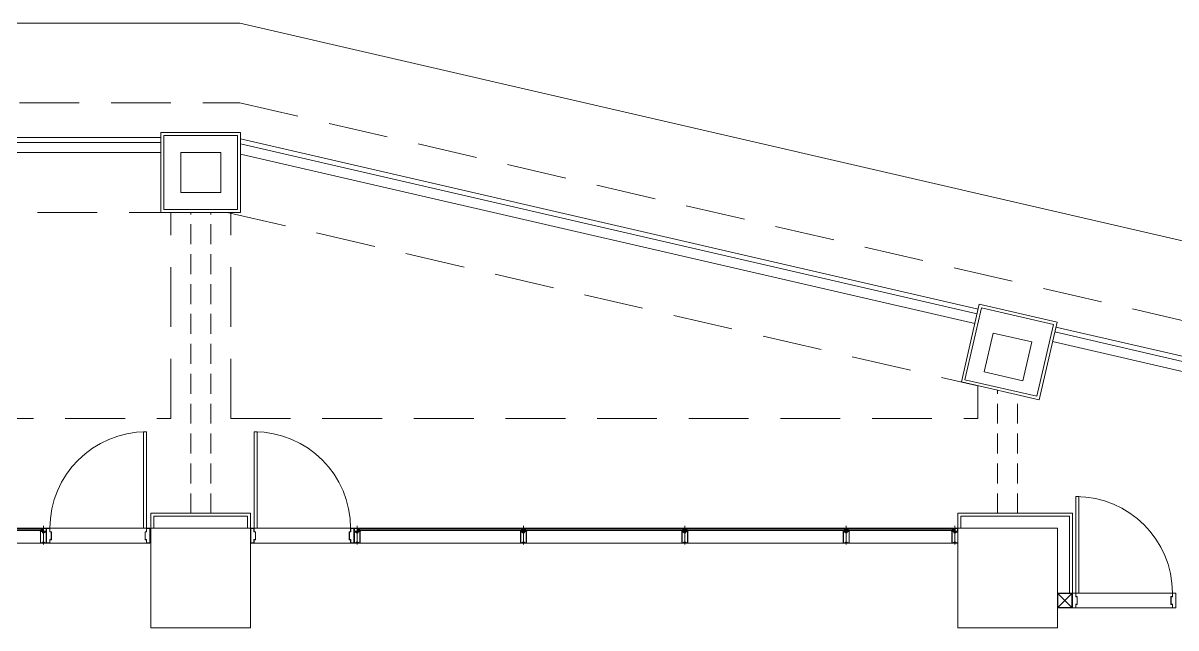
# Model space of a CAD drawing. Header units: millimetres. Extents: x 43806 to 399860, y -65551 to 59129.
# Drawn here: x 79786 to 91360, y 52945 to 59015 of the extents above; entities that cross this region are included whole.
import ezdxf

# ---------------------------------------------------------------- set-up
doc = ezdxf.new("R2010")
doc.units = ezdxf.units.MM
doc.header["$LTSCALE"] = 400
doc.header["$MEASUREMENT"] = 0
doc.linetypes.add('HID', pattern=[2.3, 1.5, -0.8])
doc.linetypes.add('광-XR-PLAN$0$HIDDEN', pattern=[0.375, 0.25, -0.125])
doc.layers.add('A', color=8, linetype='CONTINUOUS', lineweight=0)

msp = doc.modelspace()

# ---------------------------------------------------------------- linework, layer by layer
at = {"layer": 'A', "ltscale": 2}
for p, q in [((81963, 59015), (48470, 59015)), ((98620, 55169), (81963, 59015)), ((81170, 57715), (73870, 57715)), ((81370, 57315), (81370, 57715)), ((81370, 57715), (81770, 57715)), ((81770, 57715), (81770, 57315)), ((89341, 55998), (81970, 57699)), ((81770, 57315), (81370, 57315)), ((89206, 55413), (89386, 56192)), ((89242, 55435), (89409, 56157)), ((89386, 56192), (90166, 56013)), ((89409, 56157), (90130, 55990)), ((90130, 55990), (89963, 55269)), ((90166, 56013), (89986, 55233)), ((89435, 55514), (89525, 55904)), ((89525, 55904), (89914, 55814)), ((89914, 55814), (89824, 55424)), ((97220, 54179), (90121, 55818)), ((89824, 55424), (89435, 55514)), ((89986, 55233), (89206, 55413)), ((89963, 55269), (89242, 55435)), ((81070, 53945), (82070, 53945)), ((81070, 52945), (81070, 53945)), ((82070, 53945), (82070, 52945)), ((90170, 53945), (89170, 53945)), ((89170, 53945), (89170, 52945)), ((90170, 52945), (90170, 53945)), ((82070, 52945), (81070, 52945)), ((89170, 52945), (90170, 52945))]:
    msp.add_line(p, q, dxfattribs=at)
at = {"layer": 'A', "linetype": 'HID'}
for p, q in [((48470, 58215), (81961, 58215)), ((81961, 58215), (98620, 54369)), ((49570, 57115), (81836, 57115)), ((81270, 55045), (81270, 57115)), ((81836, 57115), (89370, 55375)), ((81870, 55045), (81870, 57115)), ((89370, 55045), (89370, 55375)), ((73770, 55045), (81270, 55045)), ((81870, 55045), (89370, 55045))]:
    msp.add_line(p, q, dxfattribs=at)
at = {"layer": 'A'}
for p, q in [((81170, 57115), (81170, 57915)), ((81170, 57915), (81970, 57915)), ((81200, 57145), (81200, 57885)), ((81200, 57885), (81940, 57885)), ((81940, 57885), (81940, 57145)), ((81970, 57915), (81970, 57115)), ((81170, 57865), (73870, 57865)), ((81170, 57815), (73870, 57815)), ((89375, 56144), (81970, 57853)), ((89364, 56095), (81970, 57802)), ((81970, 57115), (81170, 57115)), ((81940, 57145), (81200, 57145)), ((97220, 54281), (90143, 55915)), ((97220, 54333), (90154, 55964)), ((80994, 53945), (80994, 54913)), ((80994, 54913), (81024, 54913)), ((81024, 54913), (81024, 53945)), ((82136, 54913), (82106, 54913)), ((82106, 54913), (82106, 53945)), ((82136, 53945), (82136, 54913)), ((90386, 54263), (90356, 54263)), ((90356, 54263), (90356, 53295)), ((90386, 53295), (90386, 54263)), ((82070, 54095), (81070, 54095)), ((81070, 54095), (81070, 53945)), ((82040, 54065), (81100, 54065)), ((81100, 54065), (81100, 53945)), ((82040, 53945), (82040, 54065)), ((82070, 53945), (82070, 54095)), ((89170, 53945), (89170, 54095)), ((89170, 54095), (90320, 54095)), ((89200, 53945), (89200, 54065)), ((89200, 54065), (90290, 54065)), ((90290, 54065), (90290, 53295)), ((90320, 54095), (90320, 53295)), ((79969, 53945), (74022, 53945)), ((79969, 53939), (74023, 53939)), ((79968, 53927), (79968, 53939)), ((79979, 53939), (79968, 53939)), ((79970, 53938), (79968, 53938)), ((79968, 53927), (79968, 53938)), ((79979, 53945), (79969, 53945)), ((79970, 53938), (79973, 53937)), ((79971, 53939), (79974, 53937)), ((79973, 53928), (79973, 53937)), ((79974, 53928), (79974, 53937)), ((79979, 53945), (79980, 53944)), ((79979, 53939), (79980, 53940)), ((79980, 53940), (79980, 53944)), ((79987, 53940), (79980, 53920)), ((79987, 53921), (79980, 53940)), ((79987, 53940), (79980, 53940)), ((79980, 53940), (79980, 53920)), ((79987, 53921), (79987, 53945)), ((79987, 53945), (80020, 53945)), ((79987, 53920), (79987, 53940)), ((79989, 53943), (80018, 53943)), ((79989, 53920), (79989, 53943)), ((79989, 53937), (79989, 53916)), ((79990, 53783), (79990, 53969)), ((79992, 53916), (79992, 53937)), ((80018, 53943), (80018, 53916)), ((80020, 53945), (80020, 53914)), ((80056, 53945), (80020, 53945)), ((80020, 53945), (80020, 53795)), ((80054, 53943), (80022, 53943)), ((80022, 53943), (80022, 53797)), ((80054, 53908), (80054, 53943)), ((80056, 53945), (80994, 53945)), ((80056, 53910), (80056, 53945)), ((81024, 53945), (80994, 53945)), ((81024, 53910), (81024, 53945)), ((81024, 53945), (81060, 53945)), ((81026, 53908), (81026, 53943)), ((81026, 53943), (81058, 53943)), ((81058, 53943), (81058, 53797)), ((81060, 53945), (81060, 53795)), ((82106, 53945), (82070, 53945)), ((82070, 53945), (82070, 53795)), ((82104, 53943), (82072, 53943)), ((82072, 53943), (82072, 53797)), ((82104, 53908), (82104, 53943)), ((82106, 53945), (82136, 53945)), ((82106, 53910), (82106, 53945)), ((83074, 53945), (82136, 53945)), ((83074, 53910), (83074, 53945)), ((83074, 53945), (83110, 53945)), ((83076, 53908), (83076, 53943)), ((83076, 53943), (83108, 53943)), ((83108, 53943), (83108, 53797)), ((83144, 53945), (83110, 53945)), ((83110, 53945), (83110, 53914)), ((83110, 53945), (83110, 53795)), ((83142, 53943), (83112, 53943)), ((83112, 53943), (83112, 53916)), ((83139, 53916), (83139, 53937)), ((83140, 53783), (83140, 53969)), ((83142, 53920), (83142, 53943)), ((83142, 53937), (83142, 53916)), ((83144, 53921), (83144, 53945)), ((83144, 53940), (83151, 53920)), ((83144, 53921), (83151, 53940)), ((83144, 53920), (83144, 53940)), ((83144, 53940), (83151, 53940)), ((83152, 53945), (83151, 53944)), ((83151, 53940), (83151, 53944)), ((83152, 53939), (83151, 53940)), ((83151, 53940), (83151, 53920)), ((83152, 53945), (83162, 53945)), ((83152, 53939), (83163, 53939)), ((83160, 53939), (83157, 53937)), ((83160, 53938), (83157, 53937)), ((83157, 53928), (83157, 53937)), ((83157, 53928), (83157, 53937)), ((83160, 53938), (83162, 53938)), ((83162, 53945), (89119, 53945)), ((83162, 53939), (89118, 53939)), ((83162, 53927), (83162, 53938)), ((83163, 53927), (83163, 53939)), ((84802, 53945), (84780, 53945)), ((84802, 53939), (84780, 53939)), ((84791, 53927), (84791, 53939)), ((84791, 53927), (84791, 53938)), ((84793, 53938), (84791, 53938)), ((84793, 53938), (84796, 53937)), ((84794, 53939), (84797, 53937)), ((84796, 53928), (84796, 53937)), ((84797, 53928), (84797, 53937)), ((84802, 53945), (84803, 53944)), ((84802, 53939), (84803, 53940)), ((84803, 53940), (84803, 53944)), ((84809, 53916), (84809, 53942)), ((84810, 53783), (84810, 53969)), ((84812, 53942), (84812, 53916)), ((84819, 53945), (84818, 53944)), ((84818, 53940), (84818, 53944)), ((84819, 53939), (84818, 53940)), ((84819, 53945), (84840, 53945)), ((84819, 53939), (84840, 53939)), ((84827, 53939), (84824, 53937)), ((84827, 53938), (84824, 53937)), ((84824, 53928), (84824, 53937)), ((84824, 53928), (84824, 53937)), ((84827, 53938), (84829, 53938)), ((84829, 53927), (84829, 53938)), ((84830, 53927), (84830, 53939)), ((86422, 53945), (86400, 53945)), ((86422, 53939), (86400, 53939)), ((86411, 53927), (86411, 53939)), ((86411, 53927), (86411, 53938)), ((86413, 53938), (86411, 53938)), ((86413, 53938), (86416, 53937)), ((86414, 53939), (86417, 53937)), ((86416, 53928), (86416, 53937)), ((86417, 53928), (86417, 53937)), ((86422, 53945), (86423, 53944)), ((86422, 53939), (86423, 53940)), ((86423, 53940), (86423, 53944)), ((86429, 53916), (86429, 53942)), ((86430, 53783), (86430, 53969)), ((86432, 53942), (86432, 53916)), ((86439, 53945), (86438, 53944)), ((86438, 53940), (86438, 53944)), ((86439, 53939), (86438, 53940)), ((86439, 53945), (86460, 53945)), ((86439, 53939), (86460, 53939)), ((86447, 53939), (86444, 53937)), ((86447, 53938), (86444, 53937)), ((86444, 53928), (86444, 53937)), ((86444, 53928), (86444, 53937)), ((86447, 53938), (86449, 53938)), ((86449, 53927), (86449, 53938)), ((86450, 53927), (86450, 53939)), ((88042, 53945), (88020, 53945)), ((88042, 53939), (88020, 53939)), ((88031, 53927), (88031, 53939)), ((88031, 53927), (88031, 53938)), ((88033, 53938), (88031, 53938)), ((88033, 53938), (88036, 53937)), ((88034, 53939), (88037, 53937)), ((88036, 53928), (88036, 53937)), ((88037, 53928), (88037, 53937)), ((88042, 53945), (88043, 53944)), ((88042, 53939), (88043, 53940)), ((88043, 53940), (88043, 53944)), ((88049, 53916), (88049, 53942)), ((88050, 53783), (88050, 53969)), ((88052, 53942), (88052, 53916)), ((88059, 53945), (88058, 53944)), ((88058, 53940), (88058, 53944)), ((88059, 53939), (88058, 53940)), ((88059, 53945), (88080, 53945)), ((88059, 53939), (88080, 53939)), ((88067, 53939), (88064, 53937)), ((88067, 53938), (88064, 53937)), ((88064, 53928), (88064, 53937)), ((88064, 53928), (88064, 53937)), ((88067, 53938), (88069, 53938)), ((88069, 53927), (88069, 53938)), ((88070, 53927), (88070, 53939)), ((89118, 53927), (89118, 53939)), ((89129, 53939), (89118, 53939)), ((89120, 53938), (89118, 53938)), ((89118, 53927), (89118, 53938)), ((89129, 53945), (89119, 53945)), ((89120, 53938), (89123, 53937)), ((89121, 53939), (89124, 53937)), ((89123, 53928), (89123, 53937)), ((89124, 53928), (89124, 53937)), ((89129, 53945), (89130, 53944)), ((89129, 53939), (89130, 53940)), ((89130, 53940), (89130, 53944)), ((89137, 53940), (89130, 53920)), ((89137, 53921), (89130, 53940)), ((89137, 53940), (89130, 53940)), ((89130, 53940), (89130, 53920)), ((89137, 53921), (89137, 53945)), ((89137, 53945), (89170, 53945)), ((89137, 53920), (89137, 53940)), ((89139, 53943), (89168, 53943)), ((89139, 53920), (89139, 53943)), ((89139, 53937), (89139, 53916)), ((89140, 53783), (89140, 53969)), ((89142, 53916), (89142, 53937)), ((89168, 53943), (89168, 53916)), ((89170, 53945), (89170, 53914)), ((79969, 53921), (74022, 53921)), ((79969, 53927), (74023, 53927)), ((79987, 53914), (79960, 53914)), ((79960, 53914), (79960, 53795)), ((79962, 53798), (79962, 53911)), ((79963, 53912), (79980, 53912)), ((79968, 53930), (79968, 53930)), ((79970, 53927), (79968, 53927)), ((79979, 53927), (79968, 53927)), ((79969, 53921), (79969, 53914)), ((79979, 53921), (79969, 53921)), ((79969, 53914), (79979, 53914)), ((79970, 53927), (79973, 53928)), ((79971, 53927), (79974, 53928)), ((79980, 53926), (79979, 53927)), ((79979, 53921), (79980, 53922)), ((79979, 53914), (79979, 53921)), ((79980, 53922), (79980, 53926)), ((79980, 53920), (79987, 53920)), ((79981, 53911), (79981, 53900)), ((79982, 53899), (79986, 53899)), ((79983, 53901), (79983, 53912)), ((79983, 53912), (79997, 53912)), ((79986, 53901), (79983, 53901)), ((79986, 53926), (79986, 53926)), ((79986, 53926), (79986, 53926)), ((79986, 53926), (79986, 53926)), ((79986, 53926), (79986, 53926)), ((79986, 53926), (79986, 53926)), ((79986, 53926), (79986, 53926)), ((79986, 53926), (79986, 53926)), ((79986, 53926), (79986, 53926)), ((79986, 53926), (79986, 53926)), ((79986, 53926), (79986, 53926)), ((79986, 53926), (79986, 53926)), ((79986, 53926), (79986, 53926)), ((79986, 53926), (79986, 53926)), ((79986, 53926), (79986, 53926)), ((79986, 53926), (79986, 53926)), ((79986, 53926), (79986, 53926)), ((79986, 53926), (79986, 53926)), ((79986, 53926), (79986, 53926)), ((79986, 53926), (79986, 53926)), ((79986, 53926), (79986, 53926)), ((79986, 53926), (79986, 53926)), ((79986, 53926), (79986, 53926)), ((79986, 53926), (79986, 53926)), ((79986, 53926), (79986, 53926)), ((79986, 53926), (79986, 53926)), ((79986, 53926), (79986, 53926)), ((79986, 53926), (79986, 53926)), ((79986, 53926), (79986, 53926)), ((79986, 53926), (79986, 53926)), ((79986, 53926), (79986, 53926)), ((79986, 53926), (79986, 53926)), ((79986, 53926), (79986, 53926)), ((79986, 53926), (79986, 53926)), ((79986, 53926), (79986, 53926)), ((79986, 53926), (79986, 53926)), ((79986, 53926), (79986, 53926)), ((79986, 53926), (79986, 53926)), ((79986, 53926), (79986, 53925)), ((79986, 53925), (79986, 53925)), ((79986, 53925), (79986, 53925)), ((79986, 53925), (79986, 53925)), ((79986, 53925), (79986, 53925)), ((79986, 53925), (79986, 53925)), ((79986, 53925), (79986, 53925)), ((79986, 53925), (79986, 53925)), ((79986, 53925), (79986, 53925)), ((79986, 53925), (79986, 53925)), ((79986, 53925), (79986, 53925)), ((79986, 53925), (79986, 53925)), ((79986, 53925), (79986, 53925)), ((79986, 53925), (79986, 53925)), ((79986, 53925), (79986, 53925)), ((79986, 53925), (79986, 53925)), ((79986, 53925), (79986, 53925)), ((79986, 53925), (79986, 53925)), ((79986, 53925), (79986, 53925)), ((79986, 53925), (79986, 53925)), ((79986, 53925), (79986, 53925)), ((79986, 53925), (79986, 53925)), ((79986, 53925), (79986, 53925)), ((79986, 53925), (79986, 53925)), ((79986, 53925), (79986, 53925)), ((79986, 53925), (79986, 53925)), ((79986, 53925), (79986, 53925)), ((79986, 53925), (79986, 53925)), ((79986, 53925), (79986, 53925)), ((79986, 53925), (79986, 53925)), ((79986, 53925), (79986, 53925)), ((79986, 53925), (79986, 53925)), ((79986, 53925), (79986, 53925)), ((79986, 53925), (79986, 53925)), ((79986, 53925), (79986, 53925)), ((79986, 53925), (79986, 53925)), ((79986, 53925), (79986, 53925)), ((79986, 53925), (79986, 53925)), ((79986, 53925), (79986, 53925)), ((79986, 53925), (79986, 53925)), ((79986, 53925), (79986, 53925)), ((79986, 53925), (79986, 53925)), ((79986, 53925), (79986, 53925)), ((79986, 53925), (79986, 53925)), ((79986, 53925), (79986, 53925)), ((79986, 53925), (79986, 53925)), ((79986, 53925), (79986, 53925)), ((79986, 53925), (79986, 53925)), ((79986, 53925), (79986, 53925)), ((79986, 53925), (79986, 53925)), ((79986, 53925), (79986, 53925)), ((79986, 53925), (79986, 53925)), ((79986, 53925), (79986, 53925)), ((79986, 53925), (79986, 53925)), ((79986, 53925), (79986, 53925)), ((79986, 53925), (79986, 53925)), ((79986, 53925), (79986, 53925)), ((79986, 53925), (79986, 53925)), ((79986, 53925), (79986, 53925)), ((79986, 53925), (79986, 53925)), ((79986, 53925), (79986, 53925)), ((79986, 53925), (79986, 53925)), ((79986, 53925), (79986, 53925)), ((79986, 53925), (79986, 53925)), ((79986, 53925), (79986, 53925)), ((79986, 53925), (79986, 53925)), ((79986, 53925), (79986, 53925)), ((79986, 53925), (79986, 53925)), ((79986, 53925), (79986, 53925)), ((79986, 53925), (79986, 53925)), ((79986, 53925), (79986, 53925)), ((79986, 53925), (79986, 53925)), ((79986, 53925), (79986, 53925)), ((79986, 53925), (79986, 53925)), ((79986, 53925), (79986, 53925)), ((79986, 53925), (79986, 53925)), ((79986, 53925), (79986, 53925)), ((79986, 53925), (79986, 53925)), ((79986, 53925), (79986, 53925)), ((79986, 53925), (79986, 53925)), ((79986, 53925), (79986, 53925)), ((79986, 53925), (79986, 53925)), ((79986, 53925), (79986, 53925)), ((79986, 53925), (79986, 53925)), ((79986, 53925), (79986, 53925)), ((79986, 53925), (79986, 53925)), ((79986, 53925), (79986, 53925)), ((79986, 53925), (79986, 53925)), ((79986, 53925), (79986, 53925)), ((79986, 53925), (79986, 53925)), ((79986, 53925), (79986, 53925)), ((79986, 53925), (79986, 53925)), ((79986, 53925), (79986, 53925)), ((79986, 53925), (79986, 53925)), ((79986, 53925), (79986, 53925)), ((79986, 53925), (79986, 53925)), ((79986, 53925), (79986, 53925)), ((79986, 53925), (79986, 53925)), ((79986, 53925), (79986, 53925)), ((79986, 53925), (79986, 53925)), ((79986, 53925), (79986, 53925)), ((79986, 53925), (79986, 53925)), ((79986, 53925), (79986, 53925)), ((79986, 53925), (79986, 53925)), ((79986, 53925), (79986, 53925)), ((79986, 53925), (79986, 53925)), ((79986, 53925), (79986, 53924)), ((79986, 53924), (79986, 53924)), ((79986, 53924), (79986, 53924)), ((79986, 53924), (79986, 53924)), ((79986, 53924), (79986, 53924)), ((79986, 53924), (79986, 53924)), ((79986, 53924), (79986, 53924)), ((79986, 53924), (79986, 53924)), ((79986, 53924), (79986, 53924)), ((79986, 53924), (79986, 53924)), ((79986, 53924), (79986, 53924)), ((79986, 53924), (79986, 53924)), ((79986, 53924), (79986, 53924)), ((79986, 53924), (79986, 53924)), ((79986, 53924), (79986, 53924)), ((79986, 53924), (79986, 53924)), ((79986, 53924), (79986, 53924)), ((79986, 53924), (79986, 53924)), ((79986, 53924), (79986, 53924)), ((79986, 53924), (79986, 53924)), ((79986, 53924), (79986, 53924)), ((79986, 53924), (79986, 53924)), ((79986, 53924), (79986, 53924)), ((79986, 53924), (79986, 53924)), ((79986, 53924), (79986, 53924)), ((79986, 53924), (79986, 53924)), ((79986, 53924), (79986, 53924)), ((79986, 53924), (79986, 53924)), ((79986, 53924), (79986, 53924)), ((79986, 53924), (79986, 53924)), ((79986, 53924), (79986, 53924)), ((79986, 53924), (79986, 53924)), ((79986, 53924), (79986, 53924)), ((79986, 53924), (79986, 53924)), ((79986, 53924), (79986, 53924)), ((79986, 53924), (79986, 53924)), ((79986, 53924), (79986, 53924)), ((79986, 53924), (79986, 53924)), ((79986, 53924), (79986, 53924)), ((79986, 53924), (79986, 53924)), ((79986, 53924), (79986, 53924)), ((79986, 53924), (79986, 53924)), ((79986, 53924), (79986, 53924)), ((79986, 53924), (79986, 53924)), ((79986, 53924), (79986, 53924)), ((79986, 53924), (79986, 53924)), ((79986, 53924), (79986, 53924)), ((79986, 53899), (79986, 53901)), ((79987, 53927), (79987, 53923)), ((79987, 53926), (79993, 53926)), ((79987, 53924), (79993, 53924)), ((79987, 53920), (79989, 53920)), ((79989, 53920), (79989, 53920)), ((79995, 53925), (79993, 53926)), ((79993, 53924), (79995, 53925)), ((80020, 53914), (79994, 53914)), ((79997, 53901), (79994, 53901)), ((79994, 53901), (79994, 53899)), ((79994, 53899), (79998, 53899)), ((79997, 53912), (79997, 53901)), ((79999, 53914), (79999, 53916)), ((80018, 53916), (79999, 53916)), ((80020, 53914), (79999, 53914)), ((79999, 53900), (79999, 53911)), ((80000, 53912), (80009, 53912)), ((80010, 53908), (80000, 53904)), ((80000, 53904), (80000, 53902)), ((80001, 53904), (80009, 53907)), ((80001, 53902), (80001, 53904)), ((80009, 53907), (80011, 53905)), ((80010, 53911), (80010, 53908)), ((80010, 53908), (80011, 53907)), ((80011, 53907), (80010, 53908)), ((80011, 53907), (80013, 53908)), ((80013, 53908), (80011, 53907)), ((80011, 53905), (80013, 53907)), ((80013, 53908), (80013, 53911)), ((80020, 53908), (80013, 53908)), ((80013, 53907), (80018, 53907)), ((80014, 53912), (80017, 53912)), ((80018, 53911), (80018, 53908)), ((80018, 53908), (80020, 53908)), ((80019, 53907), (80019, 53798)), ((80020, 53908), (80020, 53914)), ((80020, 53797), (80020, 53908)), ((80068, 53908), (80054, 53908)), ((80054, 53797), (80054, 53832)), ((80054, 53832), (80068, 53832)), ((80070, 53910), (80056, 53910)), ((80056, 53795), (80056, 53830)), ((80056, 53830), (80070, 53830)), ((80068, 53832), (80068, 53908)), ((80070, 53830), (80070, 53910)), ((81010, 53830), (81010, 53910)), ((81010, 53910), (81024, 53910)), ((81024, 53830), (81010, 53830)), ((81012, 53832), (81012, 53908)), ((81012, 53908), (81026, 53908)), ((81026, 53832), (81012, 53832)), ((81024, 53795), (81024, 53830)), ((81026, 53797), (81026, 53832)), ((82118, 53908), (82104, 53908)), ((82104, 53797), (82104, 53832)), ((82104, 53832), (82118, 53832)), ((82120, 53910), (82106, 53910)), ((82106, 53795), (82106, 53830)), ((82106, 53830), (82120, 53830)), ((82118, 53832), (82118, 53908)), ((82120, 53830), (82120, 53910)), ((83060, 53830), (83060, 53910)), ((83060, 53910), (83074, 53910)), ((83074, 53830), (83060, 53830)), ((83062, 53832), (83062, 53908)), ((83062, 53908), (83076, 53908)), ((83076, 53832), (83062, 53832)), ((83074, 53795), (83074, 53830)), ((83076, 53797), (83076, 53832)), ((83110, 53908), (83110, 53914)), ((83110, 53914), (83137, 53914)), ((83110, 53914), (83131, 53914)), ((83112, 53908), (83110, 53908)), ((83110, 53797), (83110, 53908)), ((83110, 53908), (83118, 53908)), ((83112, 53916), (83131, 53916)), ((83112, 53911), (83112, 53908)), ((83117, 53907), (83112, 53907)), ((83112, 53907), (83112, 53798)), ((83117, 53912), (83113, 53912)), ((83119, 53905), (83117, 53907)), ((83118, 53908), (83118, 53911)), ((83119, 53907), (83118, 53908)), ((83118, 53908), (83119, 53907)), ((83121, 53908), (83119, 53907)), ((83119, 53907), (83121, 53908)), ((83121, 53907), (83119, 53905)), ((83121, 53911), (83121, 53908)), ((83121, 53908), (83131, 53904)), ((83130, 53904), (83121, 53907)), ((83130, 53912), (83122, 53912)), ((83130, 53902), (83130, 53904)), ((83131, 53914), (83131, 53916)), ((83131, 53900), (83131, 53911)), ((83131, 53904), (83131, 53902)), ((83136, 53899), (83132, 53899)), ((83147, 53912), (83133, 53912)), ((83133, 53912), (83133, 53901)), ((83133, 53901), (83136, 53901)), ((83135, 53925), (83137, 53926)), ((83137, 53924), (83135, 53925)), ((83136, 53901), (83136, 53899)), ((83144, 53926), (83137, 53926)), ((83144, 53924), (83137, 53924)), ((83142, 53920), (83142, 53920)), ((83144, 53920), (83142, 53920)), ((83144, 53927), (83144, 53923)), ((83145, 53926), (83144, 53926)), ((83144, 53926), (83144, 53926)), ((83144, 53926), (83144, 53926)), ((83144, 53926), (83144, 53926)), ((83144, 53926), (83144, 53926)), ((83144, 53926), (83144, 53926)), ((83144, 53926), (83144, 53926)), ((83144, 53926), (83144, 53926)), ((83144, 53926), (83144, 53926)), ((83144, 53926), (83144, 53926)), ((83144, 53926), (83144, 53926)), ((83144, 53926), (83144, 53926)), ((83144, 53926), (83144, 53926)), ((83144, 53926), (83144, 53926)), ((83144, 53926), (83144, 53926)), ((83144, 53926), (83144, 53926)), ((83144, 53926), (83144, 53926)), ((83144, 53926), (83144, 53926)), ((83144, 53926), (83144, 53926)), ((83144, 53926), (83144, 53926)), ((83144, 53926), (83144, 53926)), ((83144, 53926), (83144, 53926)), ((83144, 53926), (83144, 53926)), ((83144, 53926), (83144, 53926)), ((83144, 53926), (83144, 53926)), ((83144, 53926), (83144, 53926)), ((83144, 53926), (83144, 53926)), ((83144, 53926), (83144, 53926)), ((83144, 53926), (83144, 53926)), ((83144, 53926), (83144, 53926)), ((83144, 53926), (83144, 53926)), ((83144, 53926), (83144, 53926)), ((83144, 53926), (83144, 53926)), ((83144, 53926), (83144, 53926)), ((83144, 53926), (83144, 53926)), ((83144, 53926), (83144, 53926)), ((83144, 53926), (83144, 53926)), ((83144, 53926), (83144, 53925)), ((83144, 53925), (83144, 53925)), ((83144, 53925), (83144, 53925)), ((83144, 53925), (83144, 53925)), ((83144, 53925), (83144, 53925)), ((83144, 53925), (83144, 53925)), ((83144, 53925), (83144, 53925)), ((83144, 53925), (83144, 53925)), ((83144, 53925), (83144, 53925)), ((83144, 53925), (83144, 53925)), ((83144, 53925), (83144, 53925)), ((83144, 53925), (83144, 53925)), ((83144, 53925), (83144, 53925)), ((83144, 53925), (83144, 53925)), ((83144, 53925), (83144, 53925)), ((83144, 53925), (83144, 53925)), ((83144, 53925), (83144, 53925)), ((83144, 53925), (83144, 53925)), ((83144, 53925), (83144, 53925)), ((83144, 53925), (83144, 53925)), ((83144, 53925), (83144, 53925)), ((83144, 53925), (83144, 53925)), ((83144, 53925), (83144, 53925)), ((83144, 53925), (83144, 53925)), ((83144, 53925), (83144, 53925)), ((83144, 53925), (83144, 53925)), ((83144, 53925), (83144, 53925)), ((83144, 53925), (83144, 53925)), ((83144, 53925), (83144, 53925)), ((83144, 53925), (83144, 53925)), ((83144, 53925), (83144, 53925)), ((83144, 53925), (83144, 53925)), ((83144, 53925), (83144, 53925)), ((83144, 53925), (83144, 53925)), ((83144, 53925), (83144, 53925)), ((83144, 53925), (83144, 53925)), ((83144, 53925), (83144, 53925)), ((83144, 53925), (83144, 53925)), ((83144, 53925), (83144, 53925)), ((83144, 53925), (83144, 53925)), ((83144, 53925), (83144, 53925)), ((83144, 53925), (83144, 53925)), ((83144, 53925), (83144, 53925)), ((83144, 53925), (83144, 53925)), ((83144, 53925), (83144, 53925)), ((83144, 53925), (83144, 53925)), ((83144, 53925), (83144, 53925)), ((83144, 53925), (83144, 53925)), ((83144, 53925), (83144, 53925)), ((83144, 53925), (83144, 53925)), ((83144, 53925), (83144, 53925)), ((83144, 53925), (83144, 53925)), ((83144, 53925), (83144, 53925)), ((83144, 53925), (83144, 53925)), ((83144, 53925), (83144, 53925)), ((83144, 53925), (83144, 53925)), ((83144, 53925), (83144, 53925)), ((83144, 53925), (83144, 53925)), ((83144, 53925), (83144, 53925)), ((83144, 53925), (83144, 53925)), ((83144, 53925), (83144, 53925)), ((83144, 53925), (83144, 53925)), ((83144, 53925), (83144, 53925)), ((83144, 53925), (83144, 53925)), ((83144, 53925), (83144, 53925)), ((83144, 53925), (83144, 53925)), ((83144, 53925), (83144, 53925)), ((83144, 53925), (83144, 53925)), ((83144, 53925), (83144, 53925)), ((83144, 53925), (83144, 53925)), ((83144, 53925), (83144, 53925)), ((83144, 53925), (83144, 53925)), ((83144, 53925), (83144, 53925)), ((83144, 53925), (83144, 53925)), ((83144, 53925), (83144, 53925)), ((83144, 53925), (83144, 53925)), ((83144, 53925), (83144, 53925)), ((83144, 53925), (83144, 53925)), ((83144, 53925), (83144, 53925)), ((83144, 53925), (83144, 53925)), ((83144, 53925), (83144, 53925)), ((83144, 53925), (83144, 53925)), ((83144, 53925), (83144, 53925)), ((83144, 53925), (83144, 53925)), ((83144, 53925), (83144, 53925)), ((83144, 53925), (83144, 53925)), ((83144, 53925), (83144, 53925)), ((83144, 53925), (83144, 53925)), ((83144, 53925), (83144, 53925)), ((83144, 53925), (83144, 53925)), ((83144, 53925), (83144, 53925)), ((83144, 53925), (83144, 53925)), ((83144, 53925), (83144, 53925)), ((83144, 53925), (83144, 53925)), ((83144, 53925), (83144, 53925)), ((83144, 53925), (83144, 53925)), ((83144, 53925), (83144, 53925)), ((83144, 53925), (83144, 53925)), ((83144, 53925), (83144, 53925)), ((83144, 53925), (83144, 53925)), ((83144, 53925), (83144, 53925)), ((83144, 53925), (83144, 53925)), ((83144, 53925), (83144, 53925)), ((83144, 53925), (83144, 53925)), ((83144, 53925), (83144, 53925)), ((83144, 53925), (83144, 53925)), ((83144, 53925), (83144, 53924)), ((83144, 53924), (83144, 53924)), ((83144, 53924), (83144, 53924)), ((83144, 53924), (83144, 53924)), ((83144, 53924), (83144, 53924)), ((83144, 53924), (83144, 53924)), ((83144, 53924), (83144, 53924)), ((83144, 53924), (83144, 53924)), ((83144, 53924), (83144, 53924)), ((83144, 53924), (83144, 53924)), ((83144, 53924), (83144, 53924)), ((83144, 53924), (83144, 53924)), ((83144, 53924), (83144, 53924)), ((83144, 53924), (83144, 53924)), ((83144, 53924), (83144, 53924)), ((83144, 53924), (83144, 53924)), ((83144, 53924), (83144, 53924)), ((83144, 53924), (83144, 53924)), ((83144, 53924), (83144, 53924)), ((83144, 53924), (83144, 53924)), ((83144, 53924), (83144, 53924)), ((83144, 53924), (83144, 53924)), ((83144, 53924), (83144, 53924)), ((83144, 53924), (83144, 53924)), ((83144, 53924), (83144, 53924)), ((83144, 53924), (83144, 53924)), ((83144, 53924), (83144, 53924)), ((83144, 53924), (83144, 53924)), ((83144, 53924), (83144, 53924)), ((83144, 53924), (83144, 53924)), ((83144, 53924), (83144, 53924)), ((83144, 53924), (83144, 53924)), ((83144, 53924), (83144, 53924)), ((83144, 53924), (83144, 53924)), ((83144, 53924), (83144, 53924)), ((83144, 53924), (83144, 53924)), ((83144, 53924), (83144, 53924)), ((83144, 53924), (83144, 53924)), ((83144, 53924), (83144, 53924)), ((83144, 53924), (83144, 53924)), ((83144, 53924), (83144, 53924)), ((83144, 53924), (83144, 53924)), ((83144, 53924), (83144, 53924)), ((83144, 53924), (83144, 53924)), ((83144, 53924), (83144, 53924)), ((83144, 53924), (83144, 53924)), ((83144, 53924), (83145, 53924)), ((83151, 53920), (83144, 53920)), ((83144, 53914), (83170, 53914)), ((83144, 53899), (83144, 53901)), ((83144, 53901), (83147, 53901)), ((83148, 53899), (83144, 53899)), ((83147, 53901), (83147, 53912)), ((83149, 53911), (83149, 53900)), ((83167, 53912), (83150, 53912)), ((83151, 53926), (83152, 53927)), ((83151, 53922), (83151, 53926)), ((83152, 53921), (83151, 53922)), ((83152, 53927), (83163, 53927)), ((83152, 53914), (83152, 53921)), ((83152, 53921), (83162, 53921)), ((83162, 53914), (83152, 53914)), ((83160, 53927), (83157, 53928)), ((83160, 53927), (83157, 53928)), ((83160, 53927), (83162, 53927)), ((83163, 53930), (83162, 53930)), ((83162, 53927), (89118, 53927)), ((83162, 53921), (89119, 53921)), ((83162, 53921), (83162, 53914)), ((83168, 53798), (83168, 53911)), ((83170, 53914), (83170, 53795)), ((84802, 53927), (84780, 53927)), ((84802, 53921), (84780, 53921)), ((84780, 53908), (84780, 53914)), ((84780, 53914), (84807, 53914)), ((84780, 53797), (84780, 53908)), ((84780, 53908), (84788, 53908)), ((84782, 53908), (84780, 53908)), ((84782, 53911), (84782, 53908)), ((84787, 53907), (84782, 53907)), ((84782, 53907), (84782, 53798)), ((84787, 53912), (84783, 53912)), ((84789, 53905), (84787, 53907)), ((84788, 53908), (84788, 53911)), ((84788, 53908), (84789, 53907)), ((84789, 53907), (84788, 53908)), ((84789, 53907), (84791, 53908)), ((84791, 53908), (84789, 53907)), ((84791, 53907), (84789, 53905)), ((84791, 53930), (84791, 53930)), ((84793, 53927), (84791, 53927)), ((84791, 53911), (84791, 53908)), ((84791, 53908), (84801, 53904)), ((84800, 53904), (84791, 53907)), ((84792, 53921), (84792, 53914)), ((84802, 53921), (84792, 53921)), ((84792, 53914), (84802, 53914)), ((84800, 53912), (84792, 53912)), ((84793, 53927), (84796, 53928)), ((84794, 53927), (84797, 53928)), ((84800, 53902), (84800, 53904)), ((84801, 53900), (84801, 53911)), ((84801, 53904), (84801, 53902)), ((84803, 53926), (84802, 53927)), ((84802, 53921), (84803, 53922)), ((84802, 53914), (84802, 53921)), ((84806, 53899), (84802, 53899)), ((84803, 53922), (84803, 53926)), ((84817, 53912), (84803, 53912)), ((84803, 53912), (84803, 53901)), ((84803, 53901), (84806, 53901)), ((84806, 53901), (84806, 53899)), ((84814, 53914), (84840, 53914)), ((84814, 53899), (84814, 53901)), ((84814, 53901), (84817, 53901)), ((84818, 53899), (84814, 53899)), ((84817, 53901), (84817, 53912)), ((84818, 53926), (84819, 53927)), ((84818, 53922), (84818, 53926)), ((84819, 53921), (84818, 53922)), ((84819, 53927), (84840, 53927)), ((84819, 53921), (84840, 53921)), ((84819, 53914), (84819, 53921)), ((84819, 53921), (84829, 53921)), ((84829, 53914), (84819, 53914)), ((84819, 53911), (84819, 53900)), ((84837, 53912), (84820, 53912)), ((84827, 53927), (84824, 53928)), ((84827, 53927), (84824, 53928)), ((84827, 53927), (84829, 53927)), ((84830, 53930), (84829, 53930)), ((84829, 53921), (84829, 53914)), ((84838, 53798), (84838, 53911)), ((84840, 53914), (84840, 53795)), ((86422, 53927), (86400, 53927)), ((86422, 53921), (86400, 53921)), ((86400, 53908), (86400, 53914)), ((86400, 53914), (86427, 53914)), ((86400, 53797), (86400, 53908)), ((86400, 53908), (86408, 53908)), ((86402, 53908), (86400, 53908)), ((86402, 53911), (86402, 53908)), ((86407, 53907), (86402, 53907)), ((86402, 53907), (86402, 53798)), ((86407, 53912), (86403, 53912)), ((86409, 53905), (86407, 53907)), ((86408, 53908), (86408, 53911)), ((86408, 53908), (86409, 53907)), ((86409, 53907), (86408, 53908)), ((86409, 53907), (86411, 53908)), ((86411, 53908), (86409, 53907)), ((86411, 53907), (86409, 53905)), ((86411, 53930), (86411, 53930)), ((86413, 53927), (86411, 53927)), ((86411, 53911), (86411, 53908)), ((86411, 53908), (86421, 53904)), ((86420, 53904), (86411, 53907)), ((86412, 53921), (86412, 53914)), ((86422, 53921), (86412, 53921)), ((86412, 53914), (86422, 53914)), ((86420, 53912), (86412, 53912)), ((86413, 53927), (86416, 53928)), ((86414, 53927), (86417, 53928)), ((86420, 53902), (86420, 53904)), ((86421, 53900), (86421, 53911)), ((86421, 53904), (86421, 53902)), ((86423, 53926), (86422, 53927)), ((86422, 53921), (86423, 53922)), ((86422, 53914), (86422, 53921)), ((86426, 53899), (86422, 53899)), ((86423, 53922), (86423, 53926)), ((86437, 53912), (86423, 53912)), ((86423, 53912), (86423, 53901)), ((86423, 53901), (86426, 53901)), ((86426, 53901), (86426, 53899)), ((86434, 53914), (86460, 53914)), ((86434, 53899), (86434, 53901)), ((86434, 53901), (86437, 53901)), ((86438, 53899), (86434, 53899)), ((86437, 53901), (86437, 53912)), ((86438, 53926), (86439, 53927)), ((86438, 53922), (86438, 53926)), ((86439, 53921), (86438, 53922)), ((86439, 53927), (86460, 53927)), ((86439, 53921), (86460, 53921)), ((86439, 53914), (86439, 53921)), ((86439, 53921), (86449, 53921)), ((86449, 53914), (86439, 53914)), ((86439, 53911), (86439, 53900)), ((86457, 53912), (86440, 53912)), ((86447, 53927), (86444, 53928)), ((86447, 53927), (86444, 53928)), ((86447, 53927), (86449, 53927)), ((86450, 53930), (86449, 53930)), ((86449, 53921), (86449, 53914)), ((86458, 53798), (86458, 53911)), ((86460, 53914), (86460, 53795)), ((88042, 53927), (88020, 53927)), ((88042, 53921), (88020, 53921)), ((88020, 53908), (88020, 53914)), ((88020, 53914), (88047, 53914)), ((88020, 53797), (88020, 53908)), ((88020, 53908), (88028, 53908)), ((88022, 53908), (88020, 53908)), ((88022, 53911), (88022, 53908)), ((88027, 53907), (88022, 53907)), ((88022, 53907), (88022, 53798)), ((88027, 53912), (88023, 53912)), ((88029, 53905), (88027, 53907)), ((88028, 53908), (88028, 53911)), ((88028, 53908), (88029, 53907)), ((88029, 53907), (88028, 53908)), ((88029, 53907), (88031, 53908)), ((88031, 53908), (88029, 53907)), ((88031, 53907), (88029, 53905)), ((88031, 53930), (88031, 53930)), ((88033, 53927), (88031, 53927)), ((88031, 53911), (88031, 53908)), ((88031, 53908), (88041, 53904)), ((88040, 53904), (88031, 53907)), ((88032, 53921), (88032, 53914)), ((88042, 53921), (88032, 53921)), ((88032, 53914), (88042, 53914)), ((88040, 53912), (88032, 53912)), ((88033, 53927), (88036, 53928)), ((88034, 53927), (88037, 53928)), ((88040, 53902), (88040, 53904)), ((88041, 53900), (88041, 53911)), ((88041, 53904), (88041, 53902)), ((88043, 53926), (88042, 53927)), ((88042, 53921), (88043, 53922)), ((88042, 53914), (88042, 53921)), ((88046, 53899), (88042, 53899)), ((88043, 53922), (88043, 53926)), ((88057, 53912), (88043, 53912)), ((88043, 53912), (88043, 53901)), ((88043, 53901), (88046, 53901)), ((88046, 53901), (88046, 53899)), ((88054, 53914), (88080, 53914)), ((88054, 53899), (88054, 53901)), ((88054, 53901), (88057, 53901)), ((88058, 53899), (88054, 53899)), ((88057, 53901), (88057, 53912)), ((88058, 53926), (88059, 53927)), ((88058, 53922), (88058, 53926)), ((88059, 53921), (88058, 53922)), ((88059, 53927), (88080, 53927)), ((88059, 53921), (88080, 53921)), ((88059, 53914), (88059, 53921)), ((88059, 53921), (88069, 53921)), ((88069, 53914), (88059, 53914)), ((88059, 53911), (88059, 53900)), ((88077, 53912), (88060, 53912)), ((88067, 53927), (88064, 53928)), ((88067, 53927), (88064, 53928)), ((88067, 53927), (88069, 53927)), ((88070, 53930), (88069, 53930)), ((88069, 53921), (88069, 53914)), ((88078, 53798), (88078, 53911)), ((88080, 53914), (88080, 53795)), ((89137, 53914), (89110, 53914)), ((89110, 53914), (89110, 53795)), ((89112, 53798), (89112, 53911)), ((89113, 53912), (89130, 53912)), ((89118, 53930), (89118, 53930)), ((89120, 53927), (89118, 53927)), ((89129, 53927), (89118, 53927)), ((89119, 53921), (89119, 53914)), ((89129, 53921), (89119, 53921)), ((89119, 53914), (89129, 53914)), ((89120, 53927), (89123, 53928)), ((89121, 53927), (89124, 53928)), ((89130, 53926), (89129, 53927)), ((89129, 53921), (89130, 53922)), ((89129, 53914), (89129, 53921)), ((89130, 53922), (89130, 53926)), ((89130, 53920), (89137, 53920)), ((89131, 53911), (89131, 53900)), ((89132, 53899), (89136, 53899)), ((89133, 53901), (89133, 53912)), ((89133, 53912), (89147, 53912)), ((89136, 53901), (89133, 53901)), ((89136, 53926), (89136, 53926)), ((89136, 53926), (89136, 53926)), ((89136, 53926), (89136, 53926)), ((89136, 53926), (89136, 53926)), ((89136, 53926), (89136, 53926)), ((89136, 53926), (89136, 53926)), ((89136, 53926), (89136, 53926)), ((89136, 53926), (89136, 53926)), ((89136, 53926), (89136, 53926)), ((89136, 53926), (89136, 53926)), ((89136, 53926), (89136, 53926)), ((89136, 53926), (89136, 53926)), ((89136, 53926), (89136, 53926)), ((89136, 53926), (89136, 53926)), ((89136, 53926), (89136, 53926)), ((89136, 53926), (89136, 53926)), ((89136, 53926), (89136, 53926)), ((89136, 53926), (89136, 53926)), ((89136, 53926), (89136, 53926)), ((89136, 53926), (89136, 53926)), ((89136, 53926), (89136, 53926)), ((89136, 53926), (89136, 53926)), ((89136, 53926), (89136, 53926)), ((89136, 53926), (89136, 53926)), ((89136, 53926), (89136, 53926)), ((89136, 53926), (89136, 53926)), ((89136, 53926), (89136, 53926)), ((89136, 53926), (89136, 53926)), ((89136, 53926), (89136, 53926)), ((89136, 53926), (89136, 53926)), ((89136, 53926), (89136, 53926)), ((89136, 53926), (89136, 53926)), ((89136, 53926), (89136, 53926)), ((89136, 53926), (89136, 53926)), ((89136, 53926), (89136, 53926)), ((89136, 53926), (89136, 53926)), ((89136, 53926), (89136, 53926)), ((89136, 53926), (89136, 53925)), ((89136, 53925), (89136, 53925)), ((89136, 53925), (89136, 53925)), ((89136, 53925), (89136, 53925)), ((89136, 53925), (89136, 53925)), ((89136, 53925), (89136, 53925)), ((89136, 53925), (89136, 53925)), ((89136, 53925), (89136, 53925)), ((89136, 53925), (89136, 53925)), ((89136, 53925), (89136, 53925)), ((89136, 53925), (89136, 53925)), ((89136, 53925), (89136, 53925)), ((89136, 53925), (89136, 53925)), ((89136, 53925), (89136, 53925)), ((89136, 53925), (89136, 53925)), ((89136, 53925), (89136, 53925)), ((89136, 53925), (89136, 53925)), ((89136, 53925), (89136, 53925)), ((89136, 53925), (89136, 53925)), ((89136, 53925), (89136, 53925)), ((89136, 53925), (89136, 53925)), ((89136, 53925), (89136, 53925)), ((89136, 53925), (89136, 53925)), ((89136, 53925), (89136, 53925)), ((89136, 53925), (89136, 53925)), ((89136, 53925), (89136, 53925)), ((89136, 53925), (89136, 53925)), ((89136, 53925), (89136, 53925)), ((89136, 53925), (89136, 53925)), ((89136, 53925), (89136, 53925)), ((89136, 53925), (89136, 53925)), ((89136, 53925), (89136, 53925)), ((89136, 53925), (89136, 53925)), ((89136, 53925), (89136, 53925)), ((89136, 53925), (89136, 53925)), ((89136, 53925), (89136, 53925)), ((89136, 53925), (89136, 53925)), ((89136, 53925), (89136, 53925)), ((89136, 53925), (89136, 53925)), ((89136, 53925), (89136, 53925)), ((89136, 53925), (89136, 53925)), ((89136, 53925), (89136, 53925)), ((89136, 53925), (89136, 53925)), ((89136, 53925), (89136, 53925)), ((89136, 53925), (89136, 53925)), ((89136, 53925), (89136, 53925)), ((89136, 53925), (89136, 53925)), ((89136, 53925), (89136, 53925)), ((89136, 53925), (89136, 53925)), ((89136, 53925), (89136, 53925)), ((89136, 53925), (89136, 53925)), ((89136, 53925), (89136, 53925)), ((89136, 53925), (89136, 53925)), ((89136, 53925), (89136, 53925)), ((89136, 53925), (89136, 53925)), ((89136, 53925), (89136, 53925)), ((89136, 53925), (89136, 53925)), ((89136, 53925), (89136, 53925)), ((89136, 53925), (89136, 53925)), ((89136, 53925), (89136, 53925)), ((89136, 53925), (89136, 53925)), ((89136, 53925), (89136, 53925)), ((89136, 53925), (89136, 53925)), ((89136, 53925), (89136, 53925)), ((89136, 53925), (89136, 53925)), ((89136, 53925), (89136, 53925)), ((89136, 53925), (89136, 53925)), ((89136, 53925), (89136, 53925)), ((89136, 53925), (89136, 53925)), ((89136, 53925), (89136, 53925)), ((89136, 53925), (89136, 53925)), ((89136, 53925), (89136, 53925)), ((89136, 53925), (89136, 53925)), ((89136, 53925), (89136, 53925)), ((89136, 53925), (89136, 53925)), ((89136, 53925), (89136, 53925)), ((89136, 53925), (89136, 53925)), ((89136, 53925), (89136, 53925)), ((89136, 53925), (89136, 53925)), ((89136, 53925), (89136, 53925)), ((89136, 53925), (89136, 53925)), ((89136, 53925), (89136, 53925)), ((89136, 53925), (89136, 53925)), ((89136, 53925), (89136, 53925)), ((89136, 53925), (89136, 53925)), ((89136, 53925), (89136, 53925)), ((89136, 53925), (89136, 53925)), ((89136, 53925), (89136, 53925)), ((89136, 53925), (89136, 53925)), ((89136, 53925), (89136, 53925)), ((89136, 53925), (89136, 53925)), ((89136, 53925), (89136, 53925)), ((89136, 53925), (89136, 53925)), ((89136, 53925), (89136, 53925)), ((89136, 53925), (89136, 53925)), ((89136, 53925), (89136, 53925)), ((89136, 53925), (89136, 53925)), ((89136, 53925), (89136, 53925)), ((89136, 53925), (89136, 53925)), ((89136, 53925), (89136, 53925)), ((89136, 53925), (89136, 53925)), ((89136, 53925), (89136, 53925)), ((89136, 53925), (89136, 53925)), ((89136, 53925), (89136, 53925)), ((89136, 53925), (89136, 53925)), ((89136, 53925), (89136, 53925)), ((89136, 53925), (89136, 53924)), ((89136, 53924), (89136, 53924)), ((89136, 53924), (89136, 53924)), ((89136, 53924), (89136, 53924)), ((89136, 53924), (89136, 53924)), ((89136, 53924), (89136, 53924)), ((89136, 53924), (89136, 53924)), ((89136, 53924), (89136, 53924)), ((89136, 53924), (89136, 53924)), ((89136, 53924), (89136, 53924)), ((89136, 53924), (89136, 53924)), ((89136, 53924), (89136, 53924)), ((89136, 53924), (89136, 53924)), ((89136, 53924), (89136, 53924)), ((89136, 53924), (89136, 53924)), ((89136, 53924), (89136, 53924)), ((89136, 53924), (89136, 53924)), ((89136, 53924), (89136, 53924)), ((89136, 53924), (89136, 53924)), ((89136, 53924), (89136, 53924)), ((89136, 53924), (89136, 53924)), ((89136, 53924), (89136, 53924)), ((89136, 53924), (89136, 53924)), ((89136, 53924), (89136, 53924)), ((89136, 53924), (89136, 53924)), ((89136, 53924), (89136, 53924)), ((89136, 53924), (89136, 53924)), ((89136, 53924), (89136, 53924)), ((89136, 53924), (89136, 53924)), ((89136, 53924), (89136, 53924)), ((89136, 53924), (89136, 53924)), ((89136, 53924), (89136, 53924)), ((89136, 53924), (89136, 53924)), ((89136, 53924), (89136, 53924)), ((89136, 53924), (89136, 53924)), ((89136, 53924), (89136, 53924)), ((89136, 53924), (89136, 53924)), ((89136, 53924), (89136, 53924)), ((89136, 53924), (89136, 53924)), ((89136, 53924), (89136, 53924)), ((89136, 53924), (89136, 53924)), ((89136, 53924), (89136, 53924)), ((89136, 53924), (89136, 53924)), ((89136, 53924), (89136, 53924)), ((89136, 53924), (89136, 53924)), ((89136, 53924), (89136, 53924)), ((89136, 53924), (89136, 53924)), ((89136, 53899), (89136, 53901)), ((89137, 53927), (89137, 53923)), ((89137, 53926), (89143, 53926)), ((89137, 53924), (89143, 53924)), ((89137, 53920), (89139, 53920)), ((89139, 53920), (89139, 53920)), ((89145, 53925), (89143, 53926)), ((89143, 53924), (89145, 53925)), ((89170, 53914), (89144, 53914)), ((89147, 53901), (89144, 53901)), ((89144, 53901), (89144, 53899)), ((89144, 53899), (89148, 53899)), ((89147, 53912), (89147, 53901)), ((89149, 53914), (89149, 53916)), ((89168, 53916), (89149, 53916)), ((89170, 53914), (89149, 53914)), ((89149, 53900), (89149, 53911)), ((89150, 53912), (89159, 53912)), ((89160, 53908), (89150, 53904)), ((89150, 53904), (89150, 53902)), ((89151, 53904), (89159, 53907)), ((89151, 53902), (89151, 53904)), ((89159, 53907), (89161, 53905)), ((89160, 53911), (89160, 53908)), ((89160, 53908), (89161, 53907)), ((89161, 53907), (89160, 53908)), ((89161, 53907), (89163, 53908)), ((89163, 53908), (89161, 53907)), ((89161, 53905), (89163, 53907)), ((89163, 53908), (89163, 53911)), ((89170, 53908), (89163, 53908)), ((89163, 53907), (89168, 53907)), ((89164, 53912), (89167, 53912)), ((89168, 53911), (89168, 53908)), ((89168, 53908), (89170, 53908)), ((89169, 53907), (89169, 53798)), ((89170, 53908), (89170, 53914)), ((89170, 53797), (89170, 53908)), ((79960, 53795), (74030, 53795)), ((79960, 53795), (80020, 53795)), ((79980, 53797), (79963, 53797)), ((79981, 53805), (79981, 53798)), ((79986, 53806), (79982, 53806)), ((79983, 53797), (79983, 53804)), ((79983, 53804), (79986, 53804)), ((79997, 53797), (79983, 53797)), ((79986, 53804), (79986, 53806)), ((79998, 53806), (79994, 53806)), ((79994, 53806), (79994, 53804)), ((79994, 53804), (79997, 53804)), ((79997, 53804), (79997, 53797)), ((79999, 53798), (79999, 53805)), ((80000, 53803), (80000, 53803)), ((80000, 53803), (80000, 53800)), ((80000, 53800), (80010, 53797)), ((80010, 53797), (80000, 53797)), ((80001, 53801), (80001, 53803)), ((80009, 53798), (80001, 53801)), ((80011, 53799), (80009, 53798)), ((80011, 53798), (80010, 53797)), ((80010, 53797), (80011, 53798)), ((80013, 53798), (80011, 53799)), ((80013, 53797), (80011, 53798)), ((80011, 53798), (80013, 53797)), ((80018, 53798), (80013, 53798)), ((80020, 53797), (80013, 53797)), ((80013, 53797), (80020, 53797)), ((80020, 53795), (80020, 53797)), ((80020, 53795), (80056, 53795)), ((80022, 53797), (80054, 53797)), ((80056, 53795), (81024, 53795)), ((81060, 53795), (81024, 53795)), ((81058, 53797), (81026, 53797)), ((82070, 53795), (82106, 53795)), ((82072, 53797), (82104, 53797)), ((83074, 53795), (82106, 53795)), ((83110, 53795), (83074, 53795)), ((83108, 53797), (83076, 53797)), ((83110, 53795), (83110, 53797)), ((83110, 53797), (83118, 53797)), ((83118, 53797), (83110, 53797)), ((83170, 53795), (83110, 53795)), ((83112, 53798), (83117, 53798)), ((83117, 53798), (83119, 53799)), ((83118, 53797), (83119, 53798)), ((83119, 53798), (83118, 53797)), ((83119, 53799), (83121, 53798)), ((83119, 53798), (83121, 53797)), ((83121, 53797), (83119, 53798)), ((83121, 53798), (83130, 53801)), ((83131, 53800), (83121, 53797)), ((83121, 53797), (83130, 53797)), ((83130, 53801), (83130, 53803)), ((83130, 53803), (83130, 53803)), ((83131, 53798), (83131, 53805)), ((83131, 53803), (83131, 53800)), ((83132, 53806), (83136, 53806)), ((83136, 53804), (83133, 53804)), ((83133, 53804), (83133, 53797)), ((83133, 53797), (83147, 53797)), ((83136, 53806), (83136, 53804)), ((83144, 53804), (83144, 53806)), ((83144, 53806), (83148, 53806)), ((83147, 53804), (83144, 53804)), ((83147, 53797), (83147, 53804)), ((83149, 53805), (83149, 53798)), ((83150, 53797), (83167, 53797)), ((83170, 53795), (89110, 53795)), ((84788, 53797), (84780, 53797)), ((84780, 53795), (84780, 53797)), ((84780, 53797), (84788, 53797)), ((84840, 53795), (84780, 53795)), ((84782, 53798), (84787, 53798)), ((84787, 53798), (84789, 53799)), ((84789, 53798), (84788, 53797)), ((84788, 53797), (84789, 53798)), ((84789, 53799), (84791, 53798)), ((84791, 53797), (84789, 53798)), ((84789, 53798), (84791, 53797)), ((84791, 53798), (84800, 53801)), ((84801, 53800), (84791, 53797)), ((84791, 53797), (84800, 53797)), ((84800, 53801), (84800, 53803)), ((84800, 53803), (84800, 53803)), ((84801, 53798), (84801, 53805)), ((84801, 53803), (84801, 53800)), ((84802, 53806), (84806, 53806)), ((84806, 53804), (84803, 53804)), ((84803, 53804), (84803, 53797)), ((84803, 53797), (84817, 53797)), ((84806, 53806), (84806, 53804)), ((84814, 53804), (84814, 53806)), ((84814, 53806), (84818, 53806)), ((84817, 53804), (84814, 53804)), ((84817, 53797), (84817, 53804)), ((84819, 53805), (84819, 53798)), ((84820, 53797), (84837, 53797)), ((86408, 53797), (86400, 53797)), ((86400, 53795), (86400, 53797)), ((86400, 53797), (86408, 53797)), ((86460, 53795), (86400, 53795)), ((86402, 53798), (86407, 53798)), ((86407, 53798), (86409, 53799)), ((86409, 53798), (86408, 53797)), ((86408, 53797), (86409, 53798)), ((86409, 53799), (86411, 53798)), ((86411, 53797), (86409, 53798)), ((86409, 53798), (86411, 53797)), ((86411, 53798), (86420, 53801)), ((86421, 53800), (86411, 53797)), ((86411, 53797), (86420, 53797)), ((86420, 53801), (86420, 53803)), ((86420, 53803), (86420, 53803)), ((86421, 53798), (86421, 53805)), ((86421, 53803), (86421, 53800)), ((86422, 53806), (86426, 53806)), ((86426, 53804), (86423, 53804)), ((86423, 53804), (86423, 53797)), ((86423, 53797), (86437, 53797)), ((86426, 53806), (86426, 53804)), ((86434, 53804), (86434, 53806)), ((86434, 53806), (86438, 53806)), ((86437, 53804), (86434, 53804)), ((86437, 53797), (86437, 53804)), ((86439, 53805), (86439, 53798)), ((86440, 53797), (86457, 53797)), ((88028, 53797), (88020, 53797)), ((88020, 53795), (88020, 53797)), ((88020, 53797), (88028, 53797)), ((88080, 53795), (88020, 53795)), ((88022, 53798), (88027, 53798)), ((88027, 53798), (88029, 53799)), ((88029, 53798), (88028, 53797)), ((88028, 53797), (88029, 53798)), ((88029, 53799), (88031, 53798)), ((88031, 53797), (88029, 53798)), ((88029, 53798), (88031, 53797)), ((88031, 53798), (88040, 53801)), ((88041, 53800), (88031, 53797)), ((88031, 53797), (88040, 53797)), ((88040, 53801), (88040, 53803)), ((88040, 53803), (88040, 53803)), ((88041, 53798), (88041, 53805)), ((88041, 53803), (88041, 53800)), ((88042, 53806), (88046, 53806)), ((88046, 53804), (88043, 53804)), ((88043, 53804), (88043, 53797)), ((88043, 53797), (88057, 53797)), ((88046, 53806), (88046, 53804)), ((88054, 53804), (88054, 53806)), ((88054, 53806), (88058, 53806)), ((88057, 53804), (88054, 53804)), ((88057, 53797), (88057, 53804)), ((88059, 53805), (88059, 53798)), ((88060, 53797), (88077, 53797)), ((89110, 53795), (89170, 53795)), ((89130, 53797), (89113, 53797)), ((89131, 53805), (89131, 53798)), ((89136, 53806), (89132, 53806)), ((89133, 53797), (89133, 53804)), ((89133, 53804), (89136, 53804)), ((89147, 53797), (89133, 53797)), ((89136, 53804), (89136, 53806)), ((89148, 53806), (89144, 53806)), ((89144, 53806), (89144, 53804)), ((89144, 53804), (89147, 53804)), ((89147, 53804), (89147, 53797)), ((89149, 53798), (89149, 53805)), ((89150, 53803), (89150, 53803)), ((89150, 53803), (89150, 53800)), ((89150, 53800), (89160, 53797)), ((89160, 53797), (89150, 53797)), ((89151, 53801), (89151, 53803)), ((89159, 53798), (89151, 53801)), ((89161, 53799), (89159, 53798)), ((89161, 53798), (89160, 53797)), ((89160, 53797), (89161, 53798)), ((89163, 53798), (89161, 53799)), ((89163, 53797), (89161, 53798)), ((89161, 53798), (89163, 53797)), ((89168, 53798), (89163, 53798)), ((89170, 53797), (89163, 53797)), ((89163, 53797), (89170, 53797)), ((89170, 53795), (89170, 53797)), ((90170, 53145), (90170, 53295)), ((90170, 53295), (90320, 53295)), ((90174, 53149), (90316, 53291)), ((90174, 53291), (90316, 53149)), ((90174, 53149), (90174, 53291)), ((90174, 53291), (90316, 53291)), ((90316, 53291), (90316, 53149)), ((90320, 53295), (90320, 53145)), ((90356, 53295), (90320, 53295)), ((90320, 53295), (90320, 53145)), ((90354, 53293), (90322, 53293)), ((90322, 53293), (90322, 53147)), ((90354, 53258), (90354, 53293)), ((90368, 53258), (90354, 53258)), ((90356, 53295), (90386, 53295)), ((90356, 53260), (90356, 53295)), ((90370, 53260), (90356, 53260)), ((90368, 53182), (90368, 53258)), ((90370, 53180), (90370, 53260)), ((91324, 53295), (90386, 53295)), ((91310, 53180), (91310, 53260)), ((91310, 53260), (91324, 53260)), ((91312, 53182), (91312, 53258)), ((91312, 53258), (91326, 53258)), ((91324, 53260), (91324, 53295)), ((91324, 53295), (91360, 53295)), ((91326, 53258), (91326, 53293)), ((91326, 53293), (91358, 53293)), ((91358, 53293), (91358, 53147)), ((91360, 53295), (91360, 53145)), ((90320, 53145), (90170, 53145)), ((90316, 53149), (90174, 53149)), ((90320, 53145), (90356, 53145)), ((90322, 53147), (90354, 53147)), ((90354, 53147), (90354, 53182)), ((90354, 53182), (90368, 53182)), ((90356, 53145), (90356, 53180)), ((90356, 53180), (90370, 53180)), ((91324, 53145), (90356, 53145)), ((91324, 53180), (91310, 53180)), ((91326, 53182), (91312, 53182)), ((91324, 53145), (91324, 53180)), ((91360, 53145), (91324, 53145)), ((91326, 53147), (91326, 53182)), ((91358, 53147), (91326, 53147))]:
    msp.add_line(p, q, dxfattribs=at)
at = {"layer": 'A', "linetype": '광-XR-PLAN$0$HIDDEN', "ltscale": 2}
for p, q in [((81470, 54095), (81470, 57115)), ((81670, 54095), (81670, 57115)), ((89570, 54095), (89570, 55329)), ((89770, 54095), (89770, 55283))]:
    msp.add_line(p, q, dxfattribs=at)
at = {"layer": 'A'}
for centre in [(84806, 53924), (84815, 53924), (86426, 53924), (86435, 53924), (88046, 53924), (88055, 53924)]:
    msp.add_circle(centre, 3, dxfattribs=at)
for centre, radius, start, end in [((81024, 53945), 968, 90, 180), ((82106, 53945), 968, 360, 90), ((90356, 53295), 968, 360, 90), ((80004, 53933), 25, 163.7398, 196.2602), ((79990, 53937), 1.5, 90, 180), ((79990, 53937), 1.5, 0, 90), ((83140, 53937), 1.5, 90, 180), ((83140, 53937), 1.5, 360, 90), ((83127, 53933), 25, 343.7398, 16.2602), ((84810, 53980), 36.6, 256.5803, 283.4197), ((84827, 53933), 25, 163.7398, 196.2602), ((84810, 53942), 1.5, 90, 180), ((84810, 53942), 1.5, 360, 90), ((84794, 53933), 25, 343.7398, 16.2602), ((86430, 53980), 36.6, 256.5803, 283.4197), ((86447, 53933), 25, 163.7398, 196.2602), ((86430, 53942), 1.5, 90, 180), ((86430, 53942), 1.5, 360, 90), ((86414, 53933), 25, 343.7398, 16.2602), ((88050, 53980), 36.6, 256.5803, 283.4197), ((88067, 53933), 25, 163.7398, 196.2602), ((88050, 53942), 1.5, 90, 180), ((88050, 53942), 1.5, 360, 90), ((88034, 53933), 25, 343.7398, 16.2602), ((89154, 53933), 25, 163.7398, 196.2602), ((89140, 53937), 1.5, 90, 180), ((89140, 53937), 1.5, 0, 90), ((79952, 53915), 7.98, 346.4059, 39.9763), ((79963, 53911), 1, 90, 180), ((79980, 53911), 1, 360, 90), ((79982, 53900), 1, 180, 270), ((79987, 53925), 1.85, 108.9246, 251.0754), ((79987, 53916), 2, 270, 0), ((79994, 53916), 2, 180, 270), ((79998, 53900), 1, 270, 360), ((80000, 53911), 1, 90, 180), ((80000, 53902), 0.5, 180, 270), ((80000, 53902), 0.5, 270, 0), ((80009, 53911), 1, 0, 90), ((80014, 53911), 1, 90, 180), ((80017, 53911), 1, 0, 90), ((80018, 53907), 0.5, 0, 90), ((83113, 53911), 1, 90, 180), ((83112, 53907), 0.5, 90, 180), ((83117, 53911), 1, 360, 90), ((83122, 53911), 1, 90, 180), ((83130, 53911), 1, 360, 90), ((83130, 53902), 0.5, 270, 0), ((83130, 53902), 0.5, 180, 270), ((83132, 53900), 1, 180, 270), ((83137, 53916), 2, 270, 360), ((83144, 53916), 2, 180, 270), ((83143, 53925), 1.85, 288.9246, 71.0754), ((83148, 53900), 1, 270, 0), ((83150, 53911), 1, 90, 180), ((83167, 53911), 1, 360, 90), ((83178, 53915), 7.98, 140.0237, 193.5941), ((84772, 53915), 7.98, 346.4059, 39.9763), ((84783, 53911), 1, 90, 180), ((84782, 53907), 0.5, 90, 180), ((84787, 53911), 1, 360, 90), ((84792, 53911), 1, 90, 180), ((84800, 53911), 1, 360, 90), ((84800, 53902), 0.5, 270, 0), ((84800, 53902), 0.5, 180, 270), ((84802, 53900), 1, 180, 270), ((84807, 53916), 2, 270, 360), ((84814, 53916), 2, 180, 270), ((84818, 53900), 1, 270, 0), ((84820, 53911), 1, 90, 180), ((84837, 53911), 1, 360, 90), ((84848, 53915), 7.98, 140.0237, 193.5941), ((86392, 53915), 7.98, 346.4059, 39.9763), ((86403, 53911), 1, 90, 180), ((86402, 53907), 0.5, 90, 180), ((86407, 53911), 1, 360, 90), ((86412, 53911), 1, 90, 180), ((86420, 53911), 1, 360, 90), ((86420, 53902), 0.5, 270, 0), ((86420, 53902), 0.5, 180, 270), ((86422, 53900), 1, 180, 270), ((86427, 53916), 2, 270, 360), ((86434, 53916), 2, 180, 270), ((86438, 53900), 1, 270, 0), ((86440, 53911), 1, 90, 180), ((86457, 53911), 1, 360, 90), ((86468, 53915), 7.98, 140.0237, 193.5941), ((88012, 53915), 7.98, 346.4059, 39.9763), ((88023, 53911), 1, 90, 180), ((88022, 53907), 0.5, 90, 180), ((88027, 53911), 1, 360, 90), ((88032, 53911), 1, 90, 180), ((88040, 53911), 1, 360, 90), ((88040, 53902), 0.5, 270, 0), ((88040, 53902), 0.5, 180, 270), ((88042, 53900), 1, 180, 270), ((88047, 53916), 2, 270, 360), ((88054, 53916), 2, 180, 270), ((88058, 53900), 1, 270, 0), ((88060, 53911), 1, 90, 180), ((88077, 53911), 1, 360, 90), ((88088, 53915), 7.98, 140.0237, 193.5941), ((89102, 53915), 7.98, 346.4059, 39.9763), ((89113, 53911), 1, 90, 180), ((89130, 53911), 1, 360, 90), ((89132, 53900), 1, 180, 270), ((89137, 53925), 1.85, 108.9246, 251.0754), ((89137, 53916), 2, 270, 0), ((89144, 53916), 2, 180, 270), ((89148, 53900), 1, 270, 360), ((89150, 53911), 1, 90, 180), ((89150, 53902), 0.5, 180, 270), ((89150, 53902), 0.5, 270, 0), ((89159, 53911), 1, 0, 90), ((89164, 53911), 1, 90, 180), ((89167, 53911), 1, 0, 90), ((89168, 53907), 0.5, 0, 90), ((79963, 53798), 1, 180, 270), ((79980, 53798), 1, 270, 0), ((79982, 53805), 1, 90, 180), ((79998, 53805), 1, 0, 90), ((80000, 53798), 1, 180, 270), ((80000, 53803), 0.5, 360, 90), ((80000, 53803), 0.5, 90, 180), ((80018, 53798), 0.5, 270, 0), ((83112, 53798), 0.5, 180, 270), ((83130, 53803), 0.5, 90, 180), ((83130, 53803), 0.5, 360, 90), ((83130, 53798), 1, 270, 0), ((83132, 53805), 1, 90, 180), ((83148, 53805), 1, 0, 90), ((83150, 53798), 1, 180, 270), ((83167, 53798), 1, 270, 0), ((84782, 53798), 0.5, 180, 270), ((84800, 53803), 0.5, 90, 180), ((84800, 53803), 0.5, 360, 90), ((84800, 53798), 1, 270, 0), ((84802, 53805), 1, 90, 180), ((84818, 53805), 1, 0, 90), ((84820, 53798), 1, 180, 270), ((84837, 53798), 1, 270, 0), ((86402, 53798), 0.5, 180, 270), ((86420, 53803), 0.5, 90, 180), ((86420, 53803), 0.5, 360, 90), ((86420, 53798), 1, 270, 0), ((86422, 53805), 1, 90, 180), ((86438, 53805), 1, 0, 90), ((86440, 53798), 1, 180, 270), ((86457, 53798), 1, 270, 0), ((88022, 53798), 0.5, 180, 270), ((88040, 53803), 0.5, 90, 180), ((88040, 53803), 0.5, 360, 90), ((88040, 53798), 1, 270, 0), ((88042, 53805), 1, 90, 180), ((88058, 53805), 1, 0, 90), ((88060, 53798), 1, 180, 270), ((88077, 53798), 1, 270, 0), ((89113, 53798), 1, 180, 270), ((89130, 53798), 1, 270, 0), ((89132, 53805), 1, 90, 180), ((89148, 53805), 1, 0, 90), ((89150, 53798), 1, 180, 270), ((89150, 53803), 0.5, 360, 90), ((89150, 53803), 0.5, 90, 180), ((89168, 53798), 0.5, 270, 0)]:
    msp.add_arc(centre, radius, start, end, dxfattribs=at)

doc.saveas('drawing.dxf')
